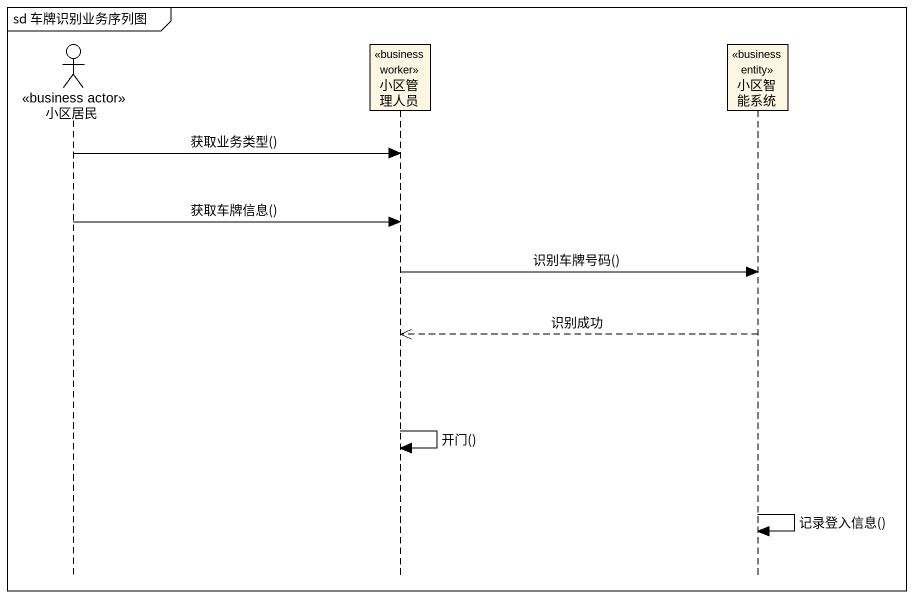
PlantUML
@startuml
mainframe sd 车牌识别业务序列图
hide footbox
actor 小区居民 <<business actor>>
participant 小区管理人员 <<business worker>>
participant 小区智能系统 <<business entity>>

小区居民 -> 小区管理人员 : 获取业务类型()
小区居民 -> 小区管理人员 : 获取车牌信息()
小区管理人员 -> 小区智能系统 : 识别车牌号码()
小区智能系统 -->> 小区管理人员 : 识别成功
小区管理人员 -> 小区管理人员 : 开门()
小区智能系统 -> 小区智能系统 : 记录登入信息()
@enduml
